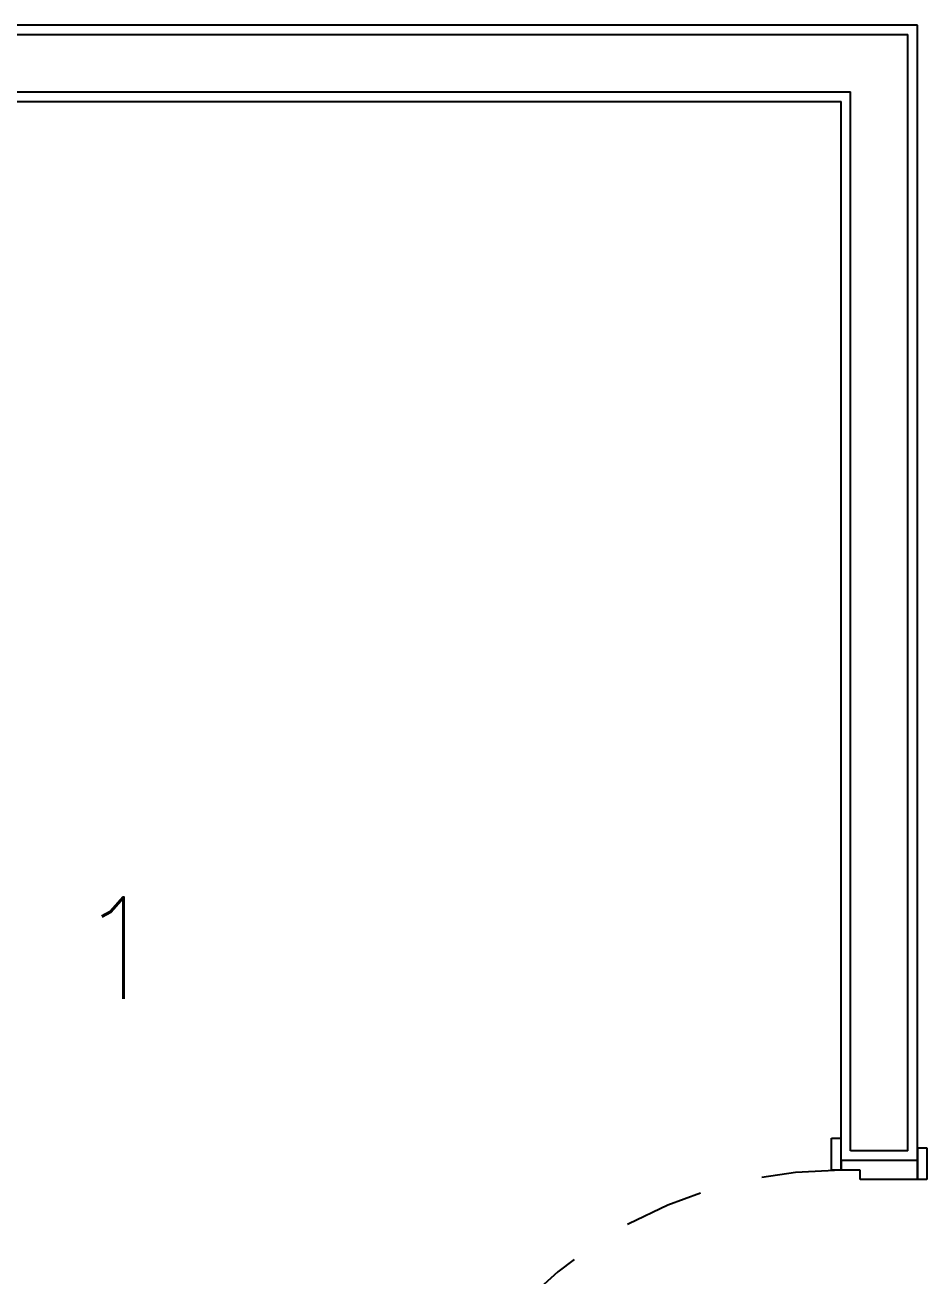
# Model space of a CAD drawing. Header units: millimetres. Extents: x 188.6 to 263.2, y 40.1 to 120.1.
# Drawn here: x 210.021 to 211.438, y 66.388 to 68.354 of the extents above; entities that cross this region are included whole.
import ezdxf

# ---------------------------------------------------------------- set-up
doc = ezdxf.new("R2010")
doc.units = ezdxf.units.MM
doc.linetypes.add('XREF-TIPO$0$HIDDEN2', pattern=[0.1875, 0.125, -0.0625])
doc.layers.add('ARQ', color=8, linetype='Continuous')
doc.layers.add('ARQ-TXT', color=8, linetype='Continuous')
doc.styles.add('60-75', font='romans.shx', dxfattribs={"height": 0.12})

# ---------------------------------------------------------------- blocks, each defined once
blk = doc.blocks.new('XREF-TIPO$0$PORTA 70')
at = {"color": 0}
for p, q in [((36.2665, 23.8835), (36.2815, 23.8835)), ((36.2665, 23.8335), (36.2665, 23.8835)), ((36.2815, 23.8335), (36.2815, 23.8835)), ((36.4015, 23.8685), (36.4165, 23.8685)), ((36.4015, 23.8685), (36.4015, 23.8185)), ((36.4165, 23.8685), (36.4165, 23.8185)), ((36.2815, 23.8485), (36.2815, 23.8335)), ((36.4015, 23.8485), (36.2815, 23.8485)), ((36.4015, 23.8185), (36.4015, 23.8485)), ((36.2815, 23.8335), (36.2665, 23.8335)), ((36.3115, 23.8335), (36.2815, 23.8335)), ((36.3115, 23.8185), (36.3115, 23.8335)), ((36.4015, 23.8185), (36.3115, 23.8185)), ((36.4165, 23.8185), (36.4015, 23.8185)), ((36.3115, 23.1485), (36.4015, 23.1485)), ((36.3115, 23.1335), (36.3115, 23.1485)), ((36.4015, 23.1485), (36.4165, 23.1485)), ((36.4015, 23.1185), (36.4015, 23.1485)), ((36.4015, 23.1485), (36.4015, 23.0985)), ((36.4165, 23.1485), (36.4165, 23.0985)), ((36.2665, 23.0835), (36.2665, 23.1335)), ((36.2815, 23.1335), (36.3115, 23.1335)), ((36.2815, 23.0835), (36.2815, 23.1335)), ((36.2815, 23.1185), (36.4015, 23.1185)), ((36.4165, 23.0985), (36.4015, 23.0985)), ((36.2815, 23.0835), (36.2665, 23.0835))]:
    blk.add_line(p, q, dxfattribs=at)
blk.add_lwpolyline([(36.2815, 23.1635), (36.2815, 23.1335), (35.5815, 23.1335), (35.5815, 23.1635)], close=True, dxfattribs=at)
at = {"color": 0, "linetype": 'XREF-TIPO$0$HIDDEN2'}
blk.add_arc((36.2815, 23.1335), 0.7, 90, 180, dxfattribs=at)

msp = doc.modelspace()

# ---------------------------------------------------------------- linework, layer by layer
at = {"layer": 'ARQ'}
for p, q in [((208.2932, 68.3395), (211.4082, 68.3395)), ((208.2932, 68.3395), (211.4082, 68.3395)), ((211.4232, 68.3545), (208.3082, 68.3545)), ((211.4232, 68.3545), (208.3082, 68.3545)), ((211.4082, 66.5845), (211.4082, 68.3395)), ((211.4082, 66.5845), (211.4082, 68.3395)), ((211.4232, 66.5545), (211.4232, 68.3545)), ((211.4232, 66.5545), (211.4232, 68.3545)), ((207.6482, 68.2495), (211.3182, 68.2495)), ((207.6482, 68.2495), (211.3182, 68.2495)), ((211.3182, 66.5845), (211.3182, 68.2495)), ((211.3182, 66.5845), (211.3182, 68.2495)), ((207.6631, 68.2345), (211.3032, 68.2345)), ((207.6631, 68.2345), (211.3032, 68.2345)), ((211.3032, 66.5545), (211.3032, 68.2345)), ((211.3032, 66.5545), (211.3032, 68.2345)), ((211.4082, 66.5845), (211.3182, 66.5845)), ((211.4082, 66.5845), (211.3182, 66.5845))]:
    msp.add_line(p, q, dxfattribs=at)

# ---------------------------------------------------------------- block references
msp.add_blockref('XREF-TIPO$0$PORTA 70', (175.0217, 42.721), dxfattribs=at)
msp.add_blockref('XREF-TIPO$0$PORTA 70', (175.0217, 42.721), dxfattribs=at)

# ---------------------------------------------------------------- texts
at = {"layer": 'ARQ-TXT', "style": '60-75'}
msp.add_text('SUÍTE 1', height=0.16, dxfattribs=at).set_placement((209.4078, 66.8234))

doc.saveas('drawing.dxf')
